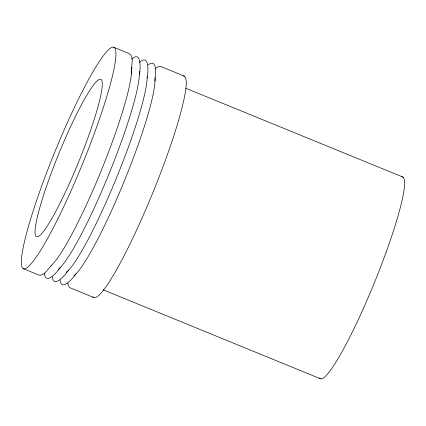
<?xml version="1.0" encoding="UTF-8"?>
<svg xmlns="http://www.w3.org/2000/svg" width="426" height="426" viewBox="0 0 426 426"><rect width="100%" height="100%" fill="white"/><g stroke="black" fill="none" stroke-linecap="round" stroke-linejoin="round"><path stroke-width="0.64" d="M131.517 72.329L131.815 67.244L131.41 73.959M131.709 69.268C131.187 64.592 134.355 56.764 129.291 53.639L113.891 47.318M139.377 74.731C140.33 70.423 142.071 49.736 131.682 59.139M147.183 77.921C148.136 73.613 149.877 52.931 139.494 62.334M154.995 81.116C155.314 77.511 158.312 57.228 148.094 64.853M51.141 265.888C47.637 268.955 44.773 275.505 39.298 275.228L23.206 268.657M60.449 267.358C58.224 270.537 45.87 286.315 44.373 273.487M68.256 270.553C66.03 273.732 53.676 289.51 52.18 276.682M76.068 273.748C73.842 276.927 61.488 292.705 59.991 279.877M155.112 68.724L158.168 66.648L160.533 66.413L184.351 76.137M185.944 88.326L403.188 177.184M103.065 289.786L320.379 378.719M93.576 297.444L69.864 287.694L68.485 285.979L67.803 283.066M401.819 176.833A108.976 13.739 -67.8 0 1 374.129 283.317A108.976 13.739 -67.8 0 1 319.452 378.016M131.41 68.224A109.455 13.797 -67.8 0 1 101.218 170.65A109.455 13.797 -67.8 0 1 50.747 265.877M139.222 71.419A109.455 13.797 -67.8 0 1 108.662 174.745A109.455 13.797 -67.8 0 1 58.176 269.376M147.172 76.781A109.455 13.797 -67.8 0 1 115.355 180.651A109.455 13.797 -67.8 0 1 66.371 272.267M154.84 77.804A109.455 13.797 -67.8 0 1 124.28 181.135A109.455 13.797 -67.8 0 1 73.794 275.766M183.18 75.956A119.605 15.08 -67.8 0 1 152.785 192.824A119.605 15.08 -67.8 0 1 92.777 296.768M61.078 201.115A85.051 10.725 -67.8 0 0 100.903 79.332A85.051 10.725 -67.8 0 0 44.048 193.686A85.051 10.725 -67.8 0 0 61.078 201.115M57.989 218.613A119.605 15.08 -67.8 0 0 113.992 47.355A119.605 15.08 -67.8 0 0 34.048 208.165A119.605 15.08 -67.8 0 0 57.989 218.613"/></g></svg>
